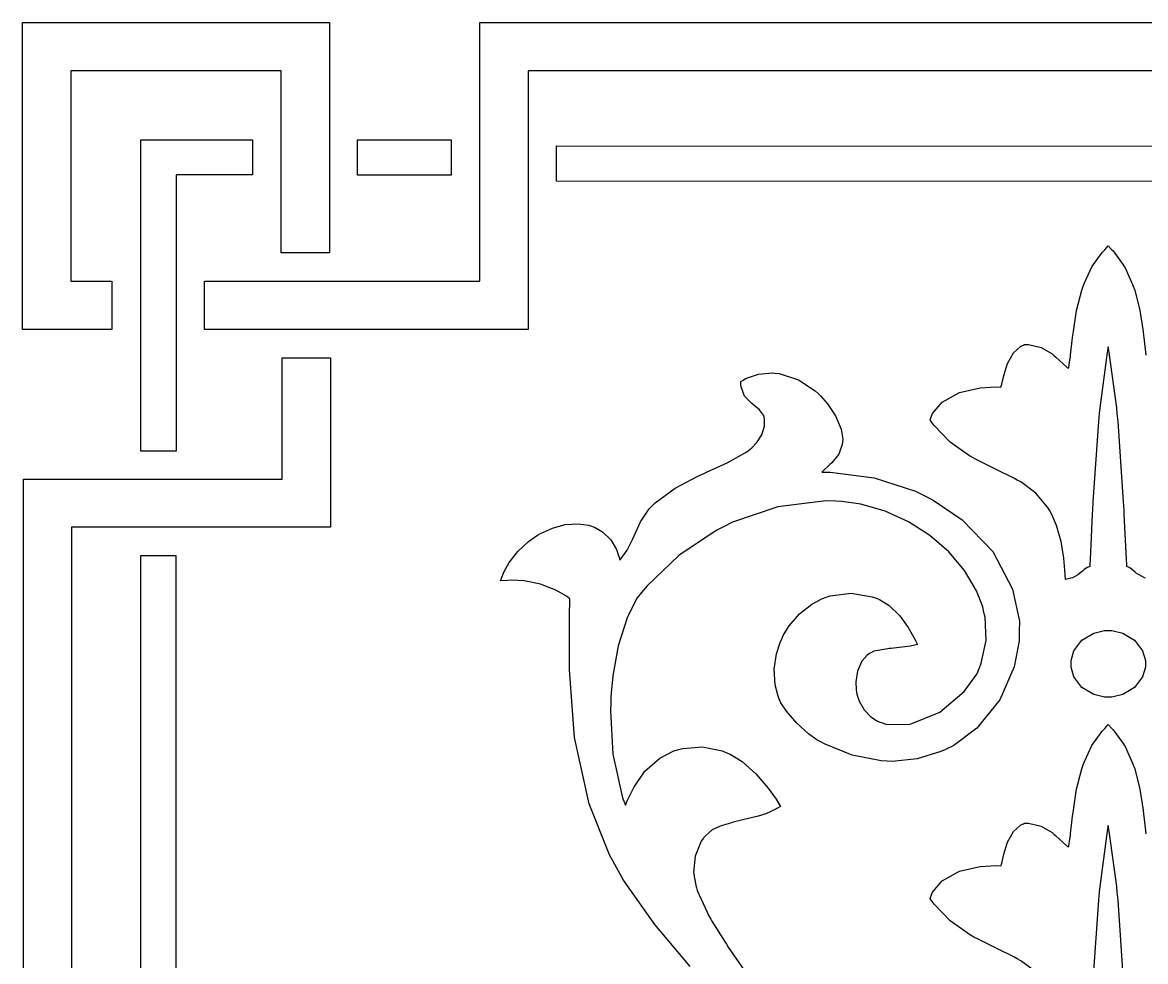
# Model space of a CAD drawing. Extents: x 0 to 1426, y 0 to 829.
# Drawn here: x 0 to 90.5, y 740.9 to 816.6 of the extents above; entities that cross this region are included whole.
import ezdxf

# ---------------------------------------------------------------- set-up
doc = ezdxf.new("R2010")
doc.units = 0
doc.layers.get('0').update_dxf_attribs({"linetype": 'CONTINUOUS'})

msp = doc.modelspace()

# ---------------------------------------------------------------- linework, layer by layer
at = {"color": 0}
for p, q in [((0.0289, 791.859), (0.0289, 816.589)), ((0.0289, 816.589), (24.7565, 816.589)), ((0.0289, 791.859), (0.0289, 816.589)), ((0.0289, 816.589), (24.7565, 816.589)), ((24.7565, 816.589), (24.7565, 798.026)), ((24.7565, 816.589), (24.7565, 798.026)), ((36.8748, 795.747), (36.8748, 816.589)), ((36.8748, 816.589), (138.165, 816.589)), ((36.8748, 795.747), (36.8748, 816.589)), ((36.8748, 816.589), (138.165, 816.589)), ((20.8704, 812.701), (3.915, 812.701)), ((3.915, 812.701), (3.915, 795.747)), ((20.8704, 812.701), (3.915, 812.701)), ((3.915, 812.701), (3.915, 795.747)), ((20.8704, 798.026), (20.8704, 812.701)), ((20.8704, 798.026), (20.8704, 812.701)), ((134.279, 812.701), (40.761, 812.701)), ((40.761, 812.701), (40.761, 791.859)), ((134.279, 812.701), (40.761, 812.701)), ((40.761, 812.701), (40.761, 791.859)), ((9.5567, 782.059), (9.5567, 807.138)), ((9.5567, 807.138), (18.5691, 807.138)), ((9.5567, 782.059), (9.5567, 807.138)), ((9.5567, 807.138), (18.5691, 807.138)), ((18.5691, 807.138), (18.5691, 804.302)), ((18.5691, 807.138), (18.5691, 804.302)), ((27.0247, 807.138), (34.5626, 807.138)), ((27.0247, 804.298), (27.0247, 807.138)), ((27.0247, 807.138), (34.5626, 807.138)), ((27.0247, 804.298), (27.0247, 807.138)), ((34.5626, 807.138), (34.5626, 804.298)), ((34.5626, 807.138), (34.5626, 804.298)), ((43.0403, 806.644), (132, 806.616)), ((43.0403, 803.801), (43.0403, 806.644)), ((43.0403, 806.644), (132, 806.616)), ((43.0403, 803.801), (43.0403, 806.644)), ((12.3982, 804.302), (12.3982, 782.059)), ((18.5691, 804.302), (12.3982, 804.302)), ((12.3982, 804.302), (12.3982, 782.059)), ((18.5691, 804.302), (12.3982, 804.302)), ((34.5626, 804.298), (27.0247, 804.298)), ((34.5626, 804.298), (27.0247, 804.298)), ((132, 803.772), (43.0403, 803.801)), ((132, 803.772), (43.0403, 803.801)), ((24.7565, 798.026), (20.8704, 798.026)), ((24.7565, 798.026), (20.8704, 798.026)), ((86.1769, 796.893), (86.9996, 798.064)), ((86.1769, 796.893), (86.9996, 798.064)), ((86.9996, 798.064), (87.201, 798.28)), ((86.9996, 798.064), (87.201, 798.28)), ((87.201, 798.28), (87.4889, 798.587)), ((87.201, 798.28), (87.4889, 798.587)), ((87.4889, 798.587), (87.7757, 798.28)), ((87.4889, 798.587), (87.7757, 798.28)), ((87.7757, 798.28), (87.872, 798.177)), ((87.7757, 798.28), (87.872, 798.177)), ((87.872, 798.177), (88.7003, 797.059)), ((87.872, 798.177), (88.7003, 797.059)), ((88.7003, 797.059), (88.7705, 796.939)), ((88.7003, 797.059), (88.7705, 796.939)), ((85.5666, 795.616), (86.1769, 796.893)), ((85.5666, 795.616), (86.1769, 796.893)), ((88.7705, 796.939), (88.845, 796.812)), ((88.7705, 796.939), (88.845, 796.812)), ((88.845, 796.812), (89.4539, 795.489)), ((88.845, 796.812), (89.4539, 795.489)), ((3.915, 795.747), (7.2168, 795.747)), ((3.915, 795.747), (7.2168, 795.747)), ((7.2168, 795.747), (7.2168, 791.859)), ((7.2168, 795.747), (7.2168, 791.859)), ((14.7037, 791.859), (14.7037, 795.747)), ((14.7037, 795.747), (36.8748, 795.747)), ((14.7037, 791.859), (14.7037, 795.747)), ((14.7037, 795.747), (36.8748, 795.747)), ((85.3571, 795.031), (85.4728, 795.352)), ((85.3571, 795.031), (85.4728, 795.352)), ((85.4728, 795.352), (85.5666, 795.616)), ((85.4728, 795.352), (85.5666, 795.616)), ((89.4539, 795.489), (89.5036, 795.352)), ((89.4539, 795.489), (89.5036, 795.352)), ((89.5036, 795.352), (89.6193, 795.031)), ((89.5036, 795.352), (89.6193, 795.031)), ((84.9408, 793.376), (85.3571, 795.031)), ((84.9408, 793.376), (85.3571, 795.031)), ((89.6193, 795.031), (90.0356, 793.376)), ((89.6193, 795.031), (90.0356, 793.376)), ((84.6762, 791.697), (84.9408, 793.376)), ((84.6762, 791.697), (84.9408, 793.376)), ((90.0356, 793.376), (90.3002, 791.697)), ((90.0356, 793.376), (90.3002, 791.697)), ((7.2168, 791.859), (0.0289, 791.859)), ((7.2168, 791.859), (0.0289, 791.859)), ((40.761, 791.859), (14.7037, 791.859)), ((40.761, 791.859), (14.7037, 791.859)), ((84.6363, 791.358), (84.6762, 791.697)), ((84.6363, 791.358), (84.6762, 791.697)), ((90.3002, 791.697), (90.34, 791.358)), ((90.3002, 791.697), (90.34, 791.358)), ((84.4532, 789.774), (84.6183, 791.214)), ((84.4532, 789.774), (84.6183, 791.214)), ((84.6183, 791.214), (84.6363, 791.358)), ((84.6183, 791.214), (84.6363, 791.358)), ((90.34, 791.358), (90.3566, 791.214)), ((90.34, 791.358), (90.3566, 791.214)), ((90.3566, 791.214), (90.5221, 789.774)), ((90.3566, 791.214), (90.5221, 789.774)), ((79.3831, 789.125), (79.8643, 789.982)), ((79.3831, 789.125), (79.8643, 789.982)), ((79.8643, 789.982), (80.4362, 790.501)), ((79.8643, 789.982), (80.4362, 790.501)), ((80.4362, 790.501), (80.6595, 790.6)), ((80.4362, 790.501), (80.6595, 790.6)), ((80.6595, 790.6), (80.7392, 790.638)), ((80.6595, 790.6), (80.7392, 790.638)), ((80.7392, 790.638), (80.8274, 790.638)), ((80.7392, 790.638), (80.8274, 790.638)), ((80.8274, 790.638), (81.0687, 790.638)), ((80.8274, 790.638), (81.0687, 790.638)), ((81.0687, 790.638), (82.0939, 790.413)), ((81.0687, 790.638), (82.0939, 790.413)), ((82.0939, 790.413), (82.9702, 789.887)), ((82.0939, 790.413), (82.9702, 789.887)), ((82.9702, 789.887), (83.1384, 789.739)), ((82.9702, 789.887), (83.1384, 789.739)), ((83.1384, 789.739), (83.2309, 789.654)), ((83.1384, 789.739), (83.2309, 789.654)), ((84.4352, 789.63), (84.4532, 789.774)), ((84.4352, 789.63), (84.4532, 789.774)), ((87.4078, 790.007), (86.8094, 785.537)), ((87.4078, 790.007), (86.8094, 785.537)), ((87.4889, 790.451), (87.4078, 790.007)), ((87.4889, 790.451), (87.4078, 790.007)), ((87.569, 790.007), (87.4889, 790.451)), ((87.569, 790.007), (87.4889, 790.451)), ((88.1669, 785.537), (87.569, 790.007)), ((88.1669, 785.537), (87.569, 790.007)), ((20.9448, 779.801), (20.9448, 789.58)), ((20.9448, 789.58), (24.8309, 789.58)), ((20.9448, 779.801), (20.9448, 789.58)), ((20.9448, 789.58), (24.8309, 789.58)), ((24.8309, 789.58), (24.8309, 775.914)), ((24.8309, 789.58), (24.8309, 775.914)), ((79.0857, 788.151), (79.3831, 789.125)), ((79.0857, 788.151), (79.3831, 789.125)), ((83.2309, 789.654), (84.1802, 788.801)), ((83.2309, 789.654), (84.1802, 788.801)), ((84.3058, 788.804), (84.4254, 789.556)), ((84.3058, 788.804), (84.4254, 789.556)), ((84.4254, 789.556), (84.4352, 789.63)), ((84.4254, 789.556), (84.4352, 789.63)), ((58.262, 787.89), (59.3027, 788.257)), ((58.262, 787.89), (59.3027, 788.257)), ((59.3027, 788.257), (60.4132, 788.363)), ((59.3027, 788.257), (60.4132, 788.363)), ((60.4132, 788.363), (60.6432, 788.345)), ((60.4132, 788.363), (60.6432, 788.345)), ((60.6432, 788.345), (60.9769, 788.314)), ((60.6432, 788.345), (60.9769, 788.314)), ((60.9769, 788.314), (62.5341, 787.792)), ((60.9769, 788.314), (62.5341, 787.792)), ((78.9132, 787.435), (79.0857, 788.151)), ((78.9132, 787.435), (79.0857, 788.151)), ((84.1802, 788.801), (84.2906, 788.73)), ((84.1802, 788.801), (84.2906, 788.73)), ((84.2906, 788.73), (84.3058, 788.804)), ((84.2906, 788.73), (84.3058, 788.804)), ((57.8845, 787.675), (58.0679, 787.781)), ((57.8845, 787.675), (58.0679, 787.781)), ((57.894, 787.481), (57.8845, 787.675)), ((57.894, 787.481), (57.8845, 787.675)), ((57.9067, 787.231), (57.894, 787.481)), ((57.9067, 787.231), (57.894, 787.481)), ((58.1903, 786.493), (57.9067, 787.231)), ((58.1903, 786.493), (57.9067, 787.231)), ((58.0679, 787.781), (58.262, 787.89)), ((58.0679, 787.781), (58.262, 787.89)), ((62.5341, 787.792), (63.8831, 786.906)), ((62.5341, 787.792), (63.8831, 786.906)), ((75.5026, 786.779), (77.1592, 787.164)), ((75.5026, 786.779), (77.1592, 787.164)), ((77.1592, 787.164), (78.4281, 787.231)), ((77.1592, 787.164), (78.4281, 787.231)), ((78.4281, 787.231), (78.8472, 787.199)), ((78.4281, 787.231), (78.8472, 787.199)), ((78.8472, 787.199), (78.9132, 787.435)), ((78.8472, 787.199), (78.9132, 787.435)), ((58.7745, 785.876), (58.1903, 786.493)), ((58.7745, 785.876), (58.1903, 786.493)), ((63.8831, 786.906), (64.1131, 786.694)), ((63.8831, 786.906), (64.1131, 786.694)), ((64.1131, 786.694), (64.3199, 786.504)), ((64.1131, 786.694), (64.3199, 786.504)), ((64.3199, 786.504), (64.8794, 785.865)), ((64.3199, 786.504), (64.8794, 785.865)), ((74.1056, 785.989), (75.5026, 786.779)), ((74.1056, 785.989), (75.5026, 786.779)), ((59.3852, 785.389), (58.7745, 785.876)), ((59.3852, 785.389), (58.7745, 785.876)), ((59.7228, 784.955), (59.3852, 785.389)), ((59.7228, 784.955), (59.3852, 785.389)), ((64.8794, 785.865), (65.5299, 784.888)), ((64.8794, 785.865), (65.5299, 784.888)), ((73.3323, 785.079), (74.1056, 785.989)), ((73.3323, 785.079), (74.1056, 785.989)), ((86.8094, 785.537), (86.7653, 785.089)), ((86.8094, 785.537), (86.7653, 785.089)), ((88.2124, 785.089), (88.1669, 785.537)), ((88.2124, 785.089), (88.1669, 785.537)), ((59.7613, 784.793), (59.7228, 784.955)), ((59.7613, 784.793), (59.7228, 784.955)), ((59.8001, 784.624), (59.7613, 784.793)), ((59.8001, 784.624), (59.7613, 784.793)), ((59.7902, 784.073), (59.8001, 784.624)), ((59.7902, 784.073), (59.8001, 784.624)), ((65.5299, 784.888), (65.9613, 783.833)), ((65.5299, 784.888), (65.9613, 783.833)), ((73.1365, 784.574), (73.1957, 784.729)), ((73.1365, 784.574), (73.1957, 784.729)), ((73.2345, 784.44), (73.1365, 784.574)), ((73.2345, 784.44), (73.1365, 784.574)), ((73.1957, 784.729), (73.3323, 785.079)), ((73.1957, 784.729), (73.3323, 785.079)), ((73.4589, 784.123), (73.2345, 784.44)), ((73.4589, 784.123), (73.2345, 784.44)), ((86.7008, 784.444), (86.2528, 777.96)), ((86.7008, 784.444), (86.2528, 777.96)), ((86.7653, 785.089), (86.7008, 784.444)), ((86.7653, 785.089), (86.7008, 784.444)), ((88.2756, 784.444), (88.2124, 785.089)), ((88.2756, 784.444), (88.2124, 785.089)), ((88.7222, 777.96), (88.2756, 784.444)), ((88.7222, 777.96), (88.2756, 784.444)), ((59.5796, 783.375), (59.7902, 784.073)), ((59.5796, 783.375), (59.7902, 784.073)), ((65.9613, 783.833), (66.0961, 783.026)), ((65.9613, 783.833), (66.0961, 783.026)), ((74.7518, 782.775), (73.4589, 784.123)), ((74.7518, 782.775), (73.4589, 784.123)), ((58.7872, 782.324), (59.1785, 782.74)), ((58.7872, 782.324), (59.1785, 782.74)), ((59.1785, 782.74), (59.5796, 783.375)), ((59.1785, 782.74), (59.5796, 783.375)), ((66.0647, 782.578), (65.7751, 781.794)), ((66.0647, 782.578), (65.7751, 781.794)), ((66.0785, 782.761), (66.0647, 782.578)), ((66.0785, 782.761), (66.0647, 782.578)), ((66.0961, 783.026), (66.0785, 782.761)), ((66.0961, 783.026), (66.0785, 782.761)), ((76.3076, 781.667), (74.7518, 782.775)), ((76.3076, 781.667), (74.7518, 782.775)), ((12.3982, 782.059), (9.5567, 782.059)), ((12.3982, 782.059), (9.5567, 782.059)), ((56.8015, 781.099), (58.3752, 781.992)), ((56.8015, 781.099), (58.3752, 781.992)), ((58.3752, 781.992), (58.6398, 782.204)), ((58.3752, 781.992), (58.6398, 782.204)), ((58.6398, 782.204), (58.7872, 782.324)), ((58.6398, 782.204), (58.7872, 782.324)), ((65.7751, 781.794), (65.2336, 781.121)), ((65.7751, 781.794), (65.2336, 781.121)), ((76.6632, 781.473), (76.3076, 781.667)), ((76.6632, 781.473), (76.3076, 781.667)), ((55.1258, 780.344), (56.8015, 781.099)), ((55.1258, 780.344), (56.8015, 781.099)), ((65.0448, 780.944), (64.4606, 780.422)), ((65.0448, 780.944), (64.4606, 780.422)), ((65.0956, 780.99), (65.0448, 780.944)), ((65.0956, 780.99), (65.0448, 780.944)), ((65.2336, 781.121), (65.0956, 780.99)), ((65.2336, 781.121), (65.0956, 780.99)), ((76.9468, 781.315), (76.6632, 781.473)), ((76.9468, 781.315), (76.6632, 781.473)), ((78.4172, 780.605), (76.9468, 781.315)), ((78.4172, 780.605), (76.9468, 781.315)), ((0.1034, 631.472), (0.1034, 779.801)), ((0.1034, 779.801), (20.9448, 779.801)), ((0.1034, 631.472), (0.1034, 779.801)), ((0.1034, 779.801), (20.9448, 779.801)), ((52.608, 779.081), (54.4311, 780.031)), ((52.608, 779.081), (54.4311, 780.031)), ((54.4311, 780.031), (54.81, 780.2)), ((54.4311, 780.031), (54.81, 780.2)), ((54.81, 780.2), (55.1258, 780.344)), ((54.81, 780.2), (55.1258, 780.344)), ((64.4606, 780.422), (64.4052, 780.366)), ((64.4606, 780.422), (64.4052, 780.366)), ((64.4052, 780.366), (65.0917, 780.369)), ((64.4052, 780.366), (65.0917, 780.369)), ((65.0917, 780.369), (68.6304, 779.907)), ((65.0917, 780.369), (68.6304, 779.907)), ((68.6304, 779.907), (71.961, 778.827)), ((68.6304, 779.907), (71.961, 778.827)), ((79.8809, 779.886), (78.4172, 780.605)), ((79.8809, 779.886), (78.4172, 780.605)), ((80.1617, 779.724), (79.8809, 779.886)), ((80.1617, 779.724), (79.8809, 779.886)), ((50.9834, 777.889), (52.608, 779.081)), ((50.9834, 777.889), (52.608, 779.081)), ((80.4414, 779.565), (80.1617, 779.724)), ((80.4414, 779.565), (80.1617, 779.724)), ((81.6434, 778.662), (80.4414, 779.565)), ((81.6434, 778.662), (80.4414, 779.565)), ((64.7442, 778.037), (60.8859, 777.558)), ((64.7442, 778.037), (60.8859, 777.558)), ((65.5341, 778.013), (64.7442, 778.037)), ((65.5341, 778.013), (64.7442, 778.037)), ((66.0382, 777.995), (65.5341, 778.013)), ((66.0382, 777.995), (65.5341, 778.013)), ((67.5499, 777.769), (66.0382, 777.995)), ((67.5499, 777.769), (66.0382, 777.995)), ((71.961, 778.827), (72.5456, 778.521)), ((71.961, 778.827), (72.5456, 778.521)), ((72.5456, 778.521), (73.3834, 778.108)), ((72.5456, 778.521), (73.3834, 778.108)), ((73.3834, 778.108), (75.7287, 776.513)), ((73.3834, 778.108), (75.7287, 776.513)), ((82.5983, 777.547), (81.6434, 778.662)), ((82.5983, 777.547), (81.6434, 778.662)), ((49.8147, 776.355), (50.5135, 777.395)), ((49.8147, 776.355), (50.5135, 777.395)), ((50.5135, 777.395), (50.7047, 777.596)), ((50.5135, 777.395), (50.7047, 777.596)), ((50.7047, 777.596), (50.9834, 777.889)), ((50.7047, 777.596), (50.9834, 777.889)), ((60.8859, 777.558), (57.2325, 776.33)), ((60.8859, 777.558), (57.2325, 776.33)), ((69.5233, 777.205), (67.5499, 777.769)), ((69.5233, 777.205), (67.5499, 777.769)), ((71.3976, 776.355), (69.5233, 777.205)), ((71.3976, 776.355), (69.5233, 777.205)), ((82.7553, 777.282), (82.5983, 777.547)), ((82.7553, 777.282), (82.5983, 777.547)), ((82.9236, 776.997), (82.7553, 777.282)), ((82.9236, 776.997), (82.7553, 777.282)), ((86.2196, 777.311), (86.2005, 776.951)), ((86.2196, 777.311), (86.2005, 776.951)), ((86.2528, 777.96), (86.2196, 777.311)), ((86.2528, 777.96), (86.2196, 777.311)), ((88.7568, 777.311), (88.7222, 777.96)), ((88.7568, 777.311), (88.7222, 777.96)), ((88.7748, 776.951), (88.7568, 777.311)), ((88.7748, 776.951), (88.7568, 777.311)), ((43.7501, 776.129), (44.8179, 776.203)), ((43.7501, 776.129), (44.8179, 776.203)), ((44.8179, 776.203), (45.6173, 776.097)), ((44.8179, 776.203), (45.6173, 776.097)), ((49.2898, 775.236), (49.8147, 776.355)), ((49.2898, 775.236), (49.8147, 776.355)), ((57.2325, 776.33), (56.5478, 775.984)), ((57.2325, 776.33), (56.5478, 775.984)), ((73.1241, 775.254), (71.3976, 776.355)), ((73.1241, 775.254), (71.3976, 776.355)), ((75.7287, 776.513), (78.1939, 773.97)), ((75.7287, 776.513), (78.1939, 773.97)), ((83.3219, 776.072), (82.9236, 776.997)), ((83.3219, 776.072), (82.9236, 776.997)), ((86.2005, 776.951), (86.0213, 773.321)), ((86.2005, 776.951), (86.0213, 773.321)), ((88.955, 773.321), (88.7748, 776.951)), ((88.955, 773.321), (88.7748, 776.951)), ((24.8309, 775.914), (3.9908, 775.914)), ((3.9908, 775.914), (3.9908, 635.356)), ((24.8309, 775.914), (3.9908, 775.914)), ((3.9908, 775.914), (3.9908, 635.356)), ((40.7843, 774.76), (41.5078, 775.268)), ((40.7843, 774.76), (41.5078, 775.268)), ((41.5078, 775.268), (41.7643, 775.406)), ((41.5078, 775.268), (41.7643, 775.406)), ((41.7643, 775.406), (41.9915, 775.533)), ((41.7643, 775.406), (41.9915, 775.533)), ((41.9915, 775.533), (42.715, 775.847)), ((41.9915, 775.533), (42.715, 775.847)), ((42.715, 775.847), (43.7501, 776.129)), ((42.715, 775.847), (43.7501, 776.129)), ((45.6173, 776.097), (45.8682, 776.012)), ((45.6173, 776.097), (45.8682, 776.012)), ((45.8682, 776.012), (46.101, 775.935)), ((45.8682, 776.012), (46.101, 775.935)), ((46.101, 775.935), (46.7568, 775.557)), ((46.101, 775.935), (46.7568, 775.557)), ((46.7568, 775.557), (47.414, 774.912)), ((46.7568, 775.557), (47.414, 774.912)), ((55.8987, 775.656), (52.9096, 773.642)), ((55.8987, 775.656), (52.9096, 773.642)), ((56.5478, 775.984), (55.8987, 775.656)), ((56.5478, 775.984), (55.8987, 775.656)), ((83.6937, 774.771), (83.3219, 776.072)), ((83.6937, 774.771), (83.3219, 776.072)), ((39.9302, 773.973), (40.7843, 774.76)), ((39.9302, 773.973), (40.7843, 774.76)), ((47.414, 774.912), (47.8688, 774.128)), ((47.414, 774.912), (47.8688, 774.128)), ((48.7331, 774.076), (49.1134, 774.834)), ((48.7331, 774.076), (49.1134, 774.834)), ((49.1134, 774.834), (49.185, 774.996)), ((49.1134, 774.834), (49.185, 774.996)), ((49.185, 774.996), (49.2898, 775.236)), ((49.185, 774.996), (49.2898, 775.236)), ((74.6471, 773.938), (73.1241, 775.254)), ((74.6471, 773.938), (73.1241, 775.254)), ((83.91, 773.437), (83.6937, 774.771)), ((83.91, 773.437), (83.6937, 774.771)), ((9.5567, 637.639), (9.5567, 773.635)), ((9.5567, 773.635), (12.3899, 773.635)), ((9.5567, 637.639), (9.5567, 773.635)), ((9.5567, 773.635), (12.3899, 773.635)), ((12.3899, 773.635), (12.3899, 637.639)), ((12.3899, 773.635), (12.3899, 637.639)), ((39.2299, 773.074), (39.9302, 773.973)), ((39.2299, 773.074), (39.9302, 773.973)), ((47.8688, 774.128), (48.1005, 773.483)), ((47.8688, 774.128), (48.1005, 773.483)), ((48.1005, 773.483), (48.1513, 773.261)), ((48.1005, 773.483), (48.1513, 773.261)), ((48.2656, 773.391), (48.7331, 774.076)), ((48.2656, 773.391), (48.7331, 774.076)), ((52.9096, 773.642), (50.3396, 771.204)), ((52.9096, 773.642), (50.3396, 771.204)), ((75.9146, 772.439), (74.6471, 773.938)), ((75.9146, 772.439), (74.6471, 773.938)), ((78.1939, 773.97), (79.78, 770.939)), ((78.1939, 773.97), (79.78, 770.939)), ((38.8193, 772.343), (39.2299, 773.074)), ((38.8193, 772.343), (39.2299, 773.074)), ((48.1513, 773.261), (48.2656, 773.391)), ((48.1513, 773.261), (48.2656, 773.391)), ((83.9982, 772.453), (83.91, 773.437)), ((83.9982, 772.453), (83.91, 773.437)), ((85.7762, 772.664), (85.5225, 772.481)), ((85.7762, 772.664), (85.5225, 772.481)), ((85.8051, 772.679), (85.7762, 772.664)), ((85.8051, 772.679), (85.7762, 772.664)), ((85.9924, 772.767), (85.8051, 772.679)), ((85.9924, 772.767), (85.8051, 772.679)), ((86.0033, 772.957), (85.9924, 772.767)), ((86.0033, 772.957), (85.9924, 772.767)), ((86.0213, 773.321), (86.0033, 772.957)), ((86.0213, 773.321), (86.0033, 772.957)), ((88.9744, 772.957), (88.955, 773.321)), ((88.9744, 772.957), (88.955, 773.321)), ((88.984, 772.767), (88.9744, 772.957)), ((88.984, 772.767), (88.9744, 772.957)), ((89.1716, 772.679), (88.984, 772.767)), ((89.1716, 772.679), (88.984, 772.767)), ((89.2196, 772.654), (89.1716, 772.679)), ((89.2196, 772.654), (89.1716, 772.679)), ((89.6511, 772.301), (89.2196, 772.654)), ((89.6511, 772.301), (89.2196, 772.654)), ((38.5216, 771.603), (38.716, 772.086)), ((38.5216, 771.603), (38.716, 772.086)), ((38.716, 772.086), (38.8193, 772.343)), ((38.716, 772.086), (38.8193, 772.343)), ((39.4272, 771.656), (39.0924, 771.634)), ((39.4272, 771.656), (39.0924, 771.634)), ((40.4386, 771.596), (39.4272, 771.656)), ((40.4386, 771.596), (39.4272, 771.656)), ((76.8752, 770.802), (75.9146, 772.439)), ((76.8752, 770.802), (75.9146, 772.439)), ((84.0133, 772.125), (83.9982, 772.453)), ((84.0133, 772.125), (83.9982, 772.453)), ((84.0327, 771.708), (84.0133, 772.125)), ((84.0327, 771.708), (84.0133, 772.125)), ((84.4832, 771.814), (84.0327, 771.708)), ((84.4832, 771.814), (84.0327, 771.708)), ((84.6007, 771.842), (84.4832, 771.814)), ((84.6007, 771.842), (84.4832, 771.814)), ((85.047, 772.072), (84.6007, 771.842)), ((85.047, 772.072), (84.6007, 771.842)), ((85.4206, 772.389), (85.047, 772.072)), ((85.4206, 772.389), (85.047, 772.072)), ((85.5003, 772.46), (85.4206, 772.389)), ((85.5003, 772.46), (85.4206, 772.389)), ((85.5225, 772.481), (85.5003, 772.46)), ((85.5225, 772.481), (85.5003, 772.46)), ((89.6895, 772.262), (89.6511, 772.301)), ((89.6895, 772.262), (89.6511, 772.301)), ((89.7474, 772.213), (89.6895, 772.262)), ((89.7474, 772.213), (89.6895, 772.262)), ((90.4102, 771.835), (89.7474, 772.213)), ((90.4102, 771.835), (89.7474, 772.213)), ((90.4931, 771.814), (90.4102, 771.835)), ((90.4931, 771.814), (90.4102, 771.835)), ((39.0924, 771.634), (38.5216, 771.603)), ((39.0924, 771.634), (38.5216, 771.603)), ((41.7601, 771.331), (40.4386, 771.596)), ((41.7601, 771.331), (40.4386, 771.596)), ((43.0004, 770.848), (41.7601, 771.331)), ((43.0004, 770.848), (41.7601, 771.331)), ((43.852, 770.357), (43.0004, 770.848)), ((43.852, 770.357), (43.0004, 770.848)), ((50.3396, 771.204), (49.9015, 770.664)), ((50.3396, 771.204), (49.9015, 770.664)), ((77.3755, 769.504), (76.8752, 770.802)), ((77.3755, 769.504), (76.8752, 770.802)), ((79.78, 770.939), (80.33, 768.346)), ((79.78, 770.939), (80.33, 768.346)), ((44.1096, 770.16), (43.852, 770.357)), ((44.1096, 770.16), (43.852, 770.357)), ((44.0806, 768.727), (44.1096, 770.16)), ((44.0806, 768.727), (44.1096, 770.16)), ((49.5459, 770.23), (48.7535, 768.706)), ((49.5459, 770.23), (48.7535, 768.706)), ((49.9015, 770.664), (49.5459, 770.23)), ((49.9015, 770.664), (49.5459, 770.23)), ((63.6005, 769.715), (64.4631, 770.177)), ((63.6005, 769.715), (64.4631, 770.177)), ((64.4631, 770.177), (64.7679, 770.283)), ((64.4631, 770.177), (64.7679, 770.283)), ((64.7679, 770.283), (65.0984, 770.403)), ((64.7679, 770.283), (65.0984, 770.403)), ((65.0984, 770.403), (66.7854, 770.604)), ((65.0984, 770.403), (66.7854, 770.604)), ((66.7854, 770.604), (68.4611, 770.326)), ((66.7854, 770.604), (68.4611, 770.326)), ((68.4611, 770.326), (68.7888, 770.202)), ((68.4611, 770.326), (68.7888, 770.202)), ((68.7888, 770.202), (69.0658, 770.096)), ((68.7888, 770.202), (69.0658, 770.096)), ((69.0658, 770.096), (69.8391, 769.617)), ((69.0658, 770.096), (69.8391, 769.617)), ((61.7954, 767.987), (62.6057, 768.932)), ((61.7954, 767.987), (62.6057, 768.932)), ((62.6057, 768.932), (63.6005, 769.715)), ((62.6057, 768.932), (63.6005, 769.715)), ((69.8391, 769.617), (70.6949, 768.791)), ((69.8391, 769.617), (70.6949, 768.791)), ((77.476, 769.056), (77.3755, 769.504)), ((77.476, 769.056), (77.3755, 769.504)), ((77.56, 768.682), (77.476, 769.056)), ((77.56, 768.682), (77.476, 769.056)), ((44.0877, 764.427), (44.0806, 768.727)), ((44.0877, 764.427), (44.0806, 768.727)), ((48.7535, 768.706), (48.0039, 766.374)), ((48.7535, 768.706), (48.0039, 766.374)), ((70.6949, 768.791), (71.3825, 767.835)), ((70.6949, 768.791), (71.3825, 767.835)), ((77.6414, 766.805), (77.56, 768.682)), ((77.6414, 766.805), (77.56, 768.682)), ((80.33, 768.346), (80.3219, 767.486)), ((80.33, 768.346), (80.3219, 767.486)), ((61.1851, 766.932), (61.3117, 767.207)), ((61.1851, 766.932), (61.3117, 767.207)), ((61.3117, 767.207), (61.7954, 767.987)), ((61.3117, 767.207), (61.7954, 767.987)), ((71.3825, 767.835), (71.8026, 767.094)), ((71.3825, 767.835), (71.8026, 767.094)), ((80.3219, 767.486), (80.3148, 766.78)), ((80.3219, 767.486), (80.3148, 766.78)), ((85.3666, 766.815), (86.3205, 767.39)), ((85.3666, 766.815), (86.3205, 767.39)), ((86.3205, 767.39), (87.1968, 767.602)), ((86.3205, 767.39), (87.1968, 767.602)), ((87.1968, 767.602), (87.4889, 767.602)), ((87.1968, 767.602), (87.4889, 767.602)), ((87.4889, 767.602), (87.7796, 767.602)), ((87.4889, 767.602), (87.7796, 767.602)), ((87.7796, 767.602), (88.6562, 767.39)), ((87.7796, 767.602), (88.6562, 767.39)), ((88.6562, 767.39), (89.6098, 766.815)), ((88.6562, 767.39), (89.6098, 766.815)), ((48.0039, 766.374), (47.5823, 763.954)), ((48.0039, 766.374), (47.5823, 763.954)), ((60.7603, 765.732), (61.0514, 766.646)), ((60.7603, 765.732), (61.0514, 766.646)), ((61.0514, 766.646), (61.1851, 766.932)), ((61.0514, 766.646), (61.1851, 766.932)), ((71.5229, 766.343), (69.9975, 766.159)), ((71.5229, 766.343), (69.9975, 766.159)), ((71.676, 766.378), (71.5229, 766.343)), ((71.676, 766.378), (71.5229, 766.343)), ((72.1127, 766.473), (71.676, 766.378)), ((72.1127, 766.473), (71.676, 766.378)), ((71.8026, 767.094), (71.9296, 766.837)), ((71.8026, 767.094), (71.9296, 766.837)), ((71.9296, 766.837), (72.1127, 766.473)), ((71.9296, 766.837), (72.1127, 766.473)), ((77.2626, 764.96), (77.6414, 766.805)), ((77.2626, 764.96), (77.6414, 766.805)), ((80.3148, 766.78), (79.9098, 764.678)), ((80.3148, 766.78), (79.9098, 764.678)), ((84.7245, 765.962), (85.3666, 766.815)), ((84.7245, 765.962), (85.3666, 766.815)), ((89.6098, 766.815), (90.2518, 765.962)), ((89.6098, 766.815), (90.2518, 765.962)), ((60.5815, 764.484), (60.7603, 765.732)), ((60.5815, 764.484), (60.7603, 765.732)), ((68.0709, 765.623), (67.637, 765.122)), ((68.0709, 765.623), (67.637, 765.122)), ((68.2487, 765.739), (68.0709, 765.623)), ((68.2487, 765.739), (68.0709, 765.623)), ((68.2681, 765.754), (68.2487, 765.739)), ((68.2681, 765.754), (68.2487, 765.739)), ((68.4759, 765.866), (68.2681, 765.754)), ((68.4759, 765.866), (68.2681, 765.754)), ((68.4982, 765.877), (68.4759, 765.866)), ((68.4982, 765.877), (68.4759, 765.866)), ((68.5973, 765.923), (68.4982, 765.877)), ((68.5973, 765.923), (68.4982, 765.877)), ((69.7329, 766.135), (68.5973, 765.923)), ((69.7329, 766.135), (68.5973, 765.923)), ((69.8429, 766.145), (69.7329, 766.135)), ((69.8429, 766.145), (69.7329, 766.135)), ((69.9975, 766.159), (69.8429, 766.145)), ((69.9975, 766.159), (69.8429, 766.145)), ((84.4889, 765.179), (84.7245, 765.962)), ((84.4889, 765.179), (84.7245, 765.962)), ((90.2518, 765.962), (90.4889, 765.179)), ((90.2518, 765.962), (90.4889, 765.179)), ((44.4955, 758.97), (44.0877, 764.427)), ((44.4955, 758.97), (44.0877, 764.427)), ((60.6612, 763.231), (60.5815, 764.484)), ((60.6612, 763.231), (60.5815, 764.484)), ((67.637, 765.122), (67.2842, 764.335)), ((67.637, 765.122), (67.2842, 764.335)), ((76.9098, 764.081), (77.1179, 764.596)), ((76.9098, 764.081), (77.1179, 764.596)), ((77.1179, 764.596), (77.2626, 764.96)), ((77.1179, 764.596), (77.2626, 764.96)), ((79.9098, 764.678), (78.7576, 762.021)), ((79.9098, 764.678), (78.7576, 762.021)), ((84.4889, 764.917), (84.4889, 765.179)), ((84.4889, 764.917), (84.4889, 765.179)), ((84.4889, 764.656), (84.4889, 764.917)), ((84.4889, 764.656), (84.4889, 764.917)), ((84.7245, 763.87), (84.4889, 764.656)), ((84.7245, 763.87), (84.4889, 764.656)), ((90.4889, 764.656), (90.2518, 763.87)), ((90.4889, 764.656), (90.2518, 763.87)), ((90.4889, 765.179), (90.4889, 764.917)), ((90.4889, 765.179), (90.4889, 764.917)), ((90.4889, 764.917), (90.4889, 764.656)), ((90.4889, 764.917), (90.4889, 764.656)), ((47.5823, 763.954), (47.432, 762.289)), ((47.5823, 763.954), (47.432, 762.289)), ((67.2842, 764.335), (67.153, 763.478)), ((67.2842, 764.335), (67.153, 763.478)), ((75.8818, 762.698), (76.9098, 764.081)), ((75.8818, 762.698), (76.9098, 764.081)), ((85.3666, 763.019), (84.7245, 763.87)), ((85.3666, 763.019), (84.7245, 763.87)), ((90.2518, 763.87), (89.6098, 763.019)), ((90.2518, 763.87), (89.6098, 763.019)), ((60.8926, 762.303), (60.6612, 763.231)), ((60.8926, 762.303), (60.6612, 763.231)), ((67.153, 763.478), (67.1766, 762.857)), ((67.153, 763.478), (67.1766, 762.857)), ((67.1766, 762.857), (67.2137, 762.656)), ((67.1766, 762.857), (67.2137, 762.656)), ((67.2137, 762.656), (67.2483, 762.466)), ((67.2137, 762.656), (67.2483, 762.466)), ((73.9084, 761.03), (75.8818, 762.698)), ((73.9084, 761.03), (75.8818, 762.698)), ((86.3205, 762.445), (85.3666, 763.019)), ((86.3205, 762.445), (85.3666, 763.019)), ((89.6098, 763.019), (88.6562, 762.445)), ((89.6098, 763.019), (88.6562, 762.445)), ((47.414, 761.735), (47.3936, 761.136)), ((47.414, 761.735), (47.3936, 761.136)), ((47.432, 762.289), (47.414, 761.735)), ((47.432, 762.289), (47.414, 761.735)), ((61.0154, 762.011), (60.8926, 762.303)), ((61.0154, 762.011), (60.8926, 762.303)), ((61.1145, 761.771), (61.0154, 762.011)), ((61.1145, 761.771), (61.0154, 762.011)), ((61.5597, 761.104), (61.1145, 761.771)), ((61.5597, 761.104), (61.1145, 761.771)), ((67.2483, 762.466), (67.4317, 761.905)), ((67.2483, 762.466), (67.4317, 761.905)), ((67.4317, 761.905), (67.8145, 761.213)), ((67.4317, 761.905), (67.8145, 761.213)), ((78.7576, 762.021), (76.9013, 759.732)), ((78.7576, 762.021), (76.9013, 759.732)), ((87.1968, 762.233), (86.3205, 762.445)), ((87.1968, 762.233), (86.3205, 762.445)), ((87.4889, 762.233), (87.1968, 762.233)), ((87.4889, 762.233), (87.1968, 762.233)), ((87.7796, 762.233), (87.4889, 762.233)), ((87.7796, 762.233), (87.4889, 762.233)), ((88.6562, 762.445), (87.7796, 762.233)), ((88.6562, 762.445), (87.7796, 762.233)), ((47.3936, 761.136), (47.5918, 757.633)), ((47.3936, 761.136), (47.5918, 757.633)), ((62.3905, 760.144), (61.5597, 761.104)), ((62.3905, 760.144), (61.5597, 761.104)), ((67.8145, 761.213), (68.3701, 760.635)), ((67.8145, 761.213), (68.3701, 760.635)), ((71.5338, 760.053), (73.9084, 761.03)), ((71.5338, 760.053), (73.9084, 761.03)), ((63.3483, 759.28), (62.3905, 760.144)), ((63.3483, 759.28), (62.3905, 760.144)), ((68.3701, 760.635), (68.9088, 760.293)), ((68.3701, 760.635), (68.9088, 760.293)), ((68.9088, 760.293), (69.1032, 760.218)), ((68.9088, 760.293), (69.1032, 760.218)), ((69.1032, 760.218), (69.6475, 760.014)), ((69.1032, 760.218), (69.6475, 760.014)), ((69.6475, 760.014), (71.5338, 760.053)), ((69.6475, 760.014), (71.5338, 760.053)), ((87.201, 759.71), (87.4889, 760.017)), ((87.201, 759.71), (87.4889, 760.017)), ((87.4889, 760.017), (87.7757, 759.71)), ((87.4889, 760.017), (87.7757, 759.71)), ((64.0263, 758.786), (63.3483, 759.28)), ((64.0263, 758.786), (63.3483, 759.28)), ((76.9013, 759.732), (75.0577, 758.342)), ((76.9013, 759.732), (75.0577, 758.342)), ((86.1769, 758.324), (86.9996, 759.495)), ((86.1769, 758.324), (86.9996, 759.495)), ((86.9996, 759.495), (87.201, 759.71)), ((86.9996, 759.495), (87.201, 759.71)), ((87.7757, 759.71), (87.872, 759.608)), ((87.7757, 759.71), (87.872, 759.608)), ((87.872, 759.608), (88.7017, 758.49)), ((87.872, 759.608), (88.7017, 758.49)), ((45.6875, 753.632), (44.4955, 758.97)), ((45.6875, 753.632), (44.4955, 758.97)), ((52.8959, 758.014), (53.2183, 758.102)), ((52.8959, 758.014), (53.2183, 758.102)), ((53.2183, 758.102), (54.8157, 758.225)), ((53.2183, 758.102), (54.8157, 758.225)), ((54.8157, 758.225), (56.3785, 757.915)), ((54.8157, 758.225), (56.3785, 757.915)), ((64.2705, 758.652), (64.0263, 758.786)), ((64.2705, 758.652), (64.0263, 758.786)), ((64.6811, 758.43), (64.2705, 758.652)), ((64.6811, 758.43), (64.2705, 758.652)), ((66.8623, 757.558), (64.6811, 758.43)), ((66.8623, 757.558), (64.6811, 758.43)), ((75.0577, 758.342), (74.3768, 758.017)), ((75.0577, 758.342), (74.3768, 758.017)), ((85.568, 757.047), (86.1769, 758.324)), ((85.568, 757.047), (86.1769, 758.324)), ((88.7017, 758.49), (88.7719, 758.37)), ((88.7017, 758.49), (88.7719, 758.37)), ((88.7719, 758.37), (88.8464, 758.243)), ((88.7719, 758.37), (88.8464, 758.243)), ((88.8464, 758.243), (89.4539, 756.92)), ((88.8464, 758.243), (89.4539, 756.92)), ((47.5918, 757.633), (48.3485, 754.119)), ((47.5918, 757.633), (48.3485, 754.119)), ((50.1689, 756.257), (51.3609, 757.322)), ((50.1689, 756.257), (51.3609, 757.322)), ((51.3609, 757.322), (52.4951, 757.904)), ((51.3609, 757.322), (52.4951, 757.904)), ((52.4951, 757.904), (52.8959, 758.014)), ((52.4951, 757.904), (52.8959, 758.014)), ((56.3785, 757.915), (56.6843, 757.784)), ((56.3785, 757.915), (56.6843, 757.784)), ((56.6843, 757.784), (57.0301, 757.64)), ((56.6843, 757.784), (57.0301, 757.64)), ((57.0301, 757.64), (57.9988, 757.036)), ((57.0301, 757.64), (57.9988, 757.036)), ((69.1885, 757.093), (66.8623, 757.558)), ((69.1885, 757.093), (66.8623, 757.558)), ((72.0947, 757.259), (70.0828, 757.054)), ((72.0947, 757.259), (70.0828, 757.054)), ((74.0117, 757.844), (72.0947, 757.259)), ((74.0117, 757.844), (72.0947, 757.259)), ((74.3768, 758.017), (74.0117, 757.844)), ((74.3768, 758.017), (74.0117, 757.844)), ((57.9988, 757.036), (59.1358, 756.038)), ((57.9988, 757.036), (59.1358, 756.038)), ((69.6708, 757.072), (69.1885, 757.093)), ((69.6708, 757.072), (69.1885, 757.093)), ((70.0828, 757.054), (69.6708, 757.072)), ((70.0828, 757.054), (69.6708, 757.072)), ((84.9408, 754.807), (85.3571, 756.461)), ((84.9408, 754.807), (85.3571, 756.461)), ((85.3571, 756.461), (85.4728, 756.782)), ((85.3571, 756.461), (85.4728, 756.782)), ((85.4728, 756.782), (85.568, 757.047)), ((85.4728, 756.782), (85.568, 757.047)), ((89.4539, 756.92), (89.5036, 756.782)), ((89.4539, 756.92), (89.5036, 756.782)), ((89.5036, 756.782), (89.6193, 756.461)), ((89.5036, 756.782), (89.6193, 756.461)), ((89.6193, 756.461), (90.0356, 754.807)), ((89.6193, 756.461), (90.0356, 754.807)), ((49.2689, 754.948), (50.1689, 756.257)), ((49.2689, 754.948), (50.1689, 756.257)), ((59.1358, 756.038), (60.1045, 754.892)), ((59.1358, 756.038), (60.1045, 754.892)), ((48.7497, 753.883), (49.2689, 754.948)), ((48.7497, 753.883), (49.2689, 754.948)), ((60.1045, 754.892), (60.7289, 754.006)), ((60.1045, 754.892), (60.7289, 754.006)), ((84.6762, 753.128), (84.9408, 754.807)), ((84.6762, 753.128), (84.9408, 754.807)), ((90.0356, 754.807), (90.3002, 753.128)), ((90.0356, 754.807), (90.3002, 753.128)), ((47.3149, 749.529), (45.6875, 753.632)), ((47.3149, 749.529), (45.6875, 753.632)), ((48.3485, 754.119), (48.6089, 753.516)), ((48.3485, 754.119), (48.6089, 753.516)), ((48.6089, 753.516), (48.7497, 753.883)), ((48.6089, 753.516), (48.7497, 753.883)), ((60.7289, 754.006), (60.9205, 753.699)), ((60.7289, 754.006), (60.9205, 753.699)), ((60.9205, 753.699), (61.0941, 753.42)), ((60.9205, 753.699), (61.0941, 753.42)), ((59.3644, 752.662), (59.1866, 752.609)), ((59.3644, 752.662), (59.1866, 752.609)), ((59.4032, 752.673), (59.3644, 752.662)), ((59.4032, 752.673), (59.3644, 752.662)), ((59.7863, 752.8), (59.4032, 752.673)), ((59.7863, 752.8), (59.4032, 752.673)), ((59.8248, 752.814), (59.7863, 752.8)), ((59.8248, 752.814), (59.7863, 752.8)), ((59.9087, 752.842), (59.8248, 752.814)), ((59.9087, 752.842), (59.8248, 752.814)), ((60.7162, 753.209), (59.9087, 752.842)), ((60.7162, 753.209), (59.9087, 752.842)), ((60.7935, 753.251), (60.7162, 753.209)), ((60.7935, 753.251), (60.7162, 753.209)), ((61.0941, 753.42), (60.7935, 753.251)), ((61.0941, 753.42), (60.7935, 753.251)), ((84.6183, 752.644), (84.6363, 752.789)), ((84.6183, 752.644), (84.6363, 752.789)), ((84.6363, 752.789), (84.6762, 753.128)), ((84.6363, 752.789), (84.6762, 753.128)), ((90.3002, 753.128), (90.34, 752.789)), ((90.3002, 753.128), (90.34, 752.789)), ((90.34, 752.789), (90.3566, 752.644)), ((90.34, 752.789), (90.3566, 752.644)), ((56.2998, 751.858), (55.5957, 751.53)), ((56.2998, 751.858), (55.5957, 751.53)), ((57.0523, 752.09), (56.2998, 751.858)), ((57.0523, 752.09), (56.2998, 751.858)), ((57.2022, 752.129), (57.0523, 752.09)), ((57.2022, 752.129), (57.0523, 752.09)), ((57.3814, 752.172), (57.2022, 752.129)), ((57.3814, 752.172), (57.2022, 752.129)), ((59.1866, 752.609), (57.3814, 752.172)), ((59.1866, 752.609), (57.3814, 752.172)), ((79.8643, 751.417), (80.4362, 751.932)), ((79.8643, 751.417), (80.4362, 751.932)), ((80.4362, 751.932), (80.6595, 752.03)), ((80.4362, 751.932), (80.6595, 752.03)), ((80.6595, 752.03), (80.7392, 752.066)), ((80.6595, 752.03), (80.7392, 752.066)), ((80.7392, 752.066), (80.8274, 752.069)), ((80.7392, 752.066), (80.8274, 752.069)), ((80.8274, 752.069), (81.0687, 752.069)), ((80.8274, 752.069), (81.0687, 752.069)), ((81.0687, 752.069), (82.0939, 751.844)), ((81.0687, 752.069), (82.0939, 751.844)), ((82.0939, 751.844), (82.9702, 751.321)), ((82.0939, 751.844), (82.9702, 751.321)), ((84.4532, 751.205), (84.6183, 752.644)), ((84.4532, 751.205), (84.6183, 752.644)), ((87.4889, 751.882), (87.4078, 751.441)), ((87.4889, 751.882), (87.4078, 751.441)), ((87.569, 751.441), (87.4889, 751.882)), ((87.569, 751.441), (87.4889, 751.882)), ((90.3566, 752.644), (90.5221, 751.205)), ((90.3566, 752.644), (90.5221, 751.205)), ((54.8721, 750.859), (54.7095, 750.63)), ((54.8721, 750.859), (54.7095, 750.63)), ((54.912, 750.919), (54.8721, 750.859)), ((54.912, 750.919), (54.8721, 750.859)), ((55.4108, 751.406), (54.912, 750.919)), ((55.4108, 751.406), (54.912, 750.919)), ((55.4715, 751.445), (55.4108, 751.406)), ((55.4715, 751.445), (55.4108, 751.406)), ((55.5957, 751.53), (55.4715, 751.445)), ((55.5957, 751.53), (55.4715, 751.445)), ((79.3831, 750.552), (79.8643, 751.417)), ((79.3831, 750.552), (79.8643, 751.417)), ((82.9702, 751.321), (83.1384, 751.17)), ((82.9702, 751.321), (83.1384, 751.17)), ((83.1384, 751.17), (83.2309, 751.089)), ((83.1384, 751.17), (83.2309, 751.089)), ((83.2309, 751.089), (84.1802, 750.231)), ((83.2309, 751.089), (84.1802, 750.231)), ((84.3058, 750.238), (84.4254, 750.986)), ((84.3058, 750.238), (84.4254, 750.986)), ((84.4254, 750.986), (84.4352, 751.06)), ((84.4254, 750.986), (84.4352, 751.06)), ((84.4352, 751.06), (84.4532, 751.205)), ((84.4352, 751.06), (84.4532, 751.205)), ((87.4078, 751.441), (86.8094, 746.968)), ((87.4078, 751.441), (86.8094, 746.968)), ((88.1669, 746.968), (87.569, 751.441)), ((88.1669, 746.968), (87.569, 751.441)), ((54.7095, 750.63), (54.2078, 749.416)), ((54.7095, 750.63), (54.2078, 749.416)), ((79.0857, 749.582), (79.3831, 750.552)), ((79.0857, 749.582), (79.3831, 750.552)), ((84.1802, 750.231), (84.2906, 750.164)), ((84.1802, 750.231), (84.2906, 750.164)), ((84.2906, 750.164), (84.3058, 750.238)), ((84.2906, 750.164), (84.3058, 750.238)), ((48.0233, 748.256), (47.3149, 749.529)), ((48.0233, 748.256), (47.3149, 749.529)), ((54.2078, 749.416), (54.0921, 748.125)), ((54.2078, 749.416), (54.0921, 748.125)), ((78.9132, 748.866), (79.0857, 749.582)), ((78.9132, 748.866), (79.0857, 749.582)), ((48.4463, 747.49), (48.0233, 748.256)), ((48.4463, 747.49), (48.0233, 748.256)), ((54.0921, 748.125), (54.1239, 747.857)), ((54.0921, 748.125), (54.1239, 747.857)), ((74.1056, 747.42), (75.5026, 748.21)), ((74.1056, 747.42), (75.5026, 748.21)), ((75.5026, 748.21), (77.1592, 748.594)), ((75.5026, 748.21), (77.1592, 748.594)), ((77.1592, 748.594), (78.4281, 748.658)), ((77.1592, 748.594), (78.4281, 748.658)), ((78.4281, 748.658), (78.8472, 748.63)), ((78.4281, 748.658), (78.8472, 748.63)), ((78.8472, 748.63), (78.9132, 748.866)), ((78.8472, 748.63), (78.9132, 748.866)), ((50.9598, 743.91), (48.4463, 747.49)), ((50.9598, 743.91), (48.4463, 747.49)), ((54.1239, 747.857), (54.132, 747.772)), ((54.1239, 747.857), (54.132, 747.772)), ((54.132, 747.772), (54.3003, 746.947)), ((54.132, 747.772), (54.3003, 746.947)), ((73.3323, 746.51), (74.1056, 747.42)), ((73.3323, 746.51), (74.1056, 747.42)), ((54.3003, 746.947), (54.3235, 746.866)), ((54.3003, 746.947), (54.3235, 746.866)), ((54.3235, 746.866), (54.3856, 746.647)), ((54.3235, 746.866), (54.3856, 746.647)), ((54.3856, 746.647), (55.3491, 744.545)), ((54.3856, 746.647), (55.3491, 744.545)), ((73.1957, 746.16), (73.3323, 746.51)), ((73.1957, 746.16), (73.3323, 746.51)), ((86.7653, 746.52), (86.7008, 745.875)), ((86.7653, 746.52), (86.7008, 745.875)), ((86.8094, 746.968), (86.7653, 746.52)), ((86.8094, 746.968), (86.7653, 746.52)), ((88.2124, 746.52), (88.1669, 746.968)), ((88.2124, 746.52), (88.1669, 746.968)), ((88.2756, 745.875), (88.2124, 746.52)), ((88.2756, 745.875), (88.2124, 746.52)), ((73.1365, 746.005), (73.1957, 746.16)), ((73.1365, 746.005), (73.1957, 746.16)), ((73.2345, 745.867), (73.1365, 746.005)), ((73.2345, 745.867), (73.1365, 746.005)), ((73.4589, 745.553), (73.2345, 745.867)), ((73.4589, 745.553), (73.2345, 745.867)), ((74.7518, 744.206), (73.4589, 745.553)), ((74.7518, 744.206), (73.4589, 745.553)), ((86.7008, 745.875), (86.2528, 739.39)), ((86.7008, 745.875), (86.2528, 739.39)), ((88.7222, 739.39), (88.2756, 745.875)), ((88.7222, 739.39), (88.2756, 745.875)), ((55.3491, 744.545), (55.4672, 744.347)), ((55.3491, 744.545), (55.4672, 744.347)), ((53.818, 740.533), (50.9598, 743.91)), ((53.818, 740.533), (50.9598, 743.91)), ((55.4672, 744.347), (55.5681, 744.174)), ((55.4672, 744.347), (55.5681, 744.174)), ((55.5681, 744.174), (56.636, 742.498)), ((55.5681, 744.174), (56.636, 742.498)), ((76.3076, 743.102), (74.7518, 744.206)), ((76.3076, 743.102), (74.7518, 744.206)), ((76.6632, 742.904), (76.3076, 743.102)), ((76.6632, 742.904), (76.3076, 743.102)), ((76.9468, 742.749), (76.6632, 742.904)), ((76.9468, 742.749), (76.6632, 742.904)), ((78.4172, 742.036), (76.9468, 742.749)), ((78.4172, 742.036), (76.9468, 742.749)), ((56.636, 742.498), (56.7408, 742.326)), ((56.636, 742.498), (56.7408, 742.326)), ((56.7408, 742.326), (56.8798, 742.1)), ((56.7408, 742.326), (56.8798, 742.1)), ((56.8798, 742.1), (58.4013, 739.895)), ((56.8798, 742.1), (58.4013, 739.895)), ((79.8809, 741.317), (78.4172, 742.036)), ((79.8809, 741.317), (78.4172, 742.036)), ((80.1617, 741.154), (79.8809, 741.317)), ((80.1617, 741.154), (79.8809, 741.317)), ((80.4414, 740.996), (80.1617, 741.154)), ((80.4414, 740.996), (80.1617, 741.154)), ((81.6434, 740.092), (80.4414, 740.996)), ((81.6434, 740.092), (80.4414, 740.996))]:
    msp.add_line(p, q, dxfattribs=at)

doc.saveas('drawing.dxf')
